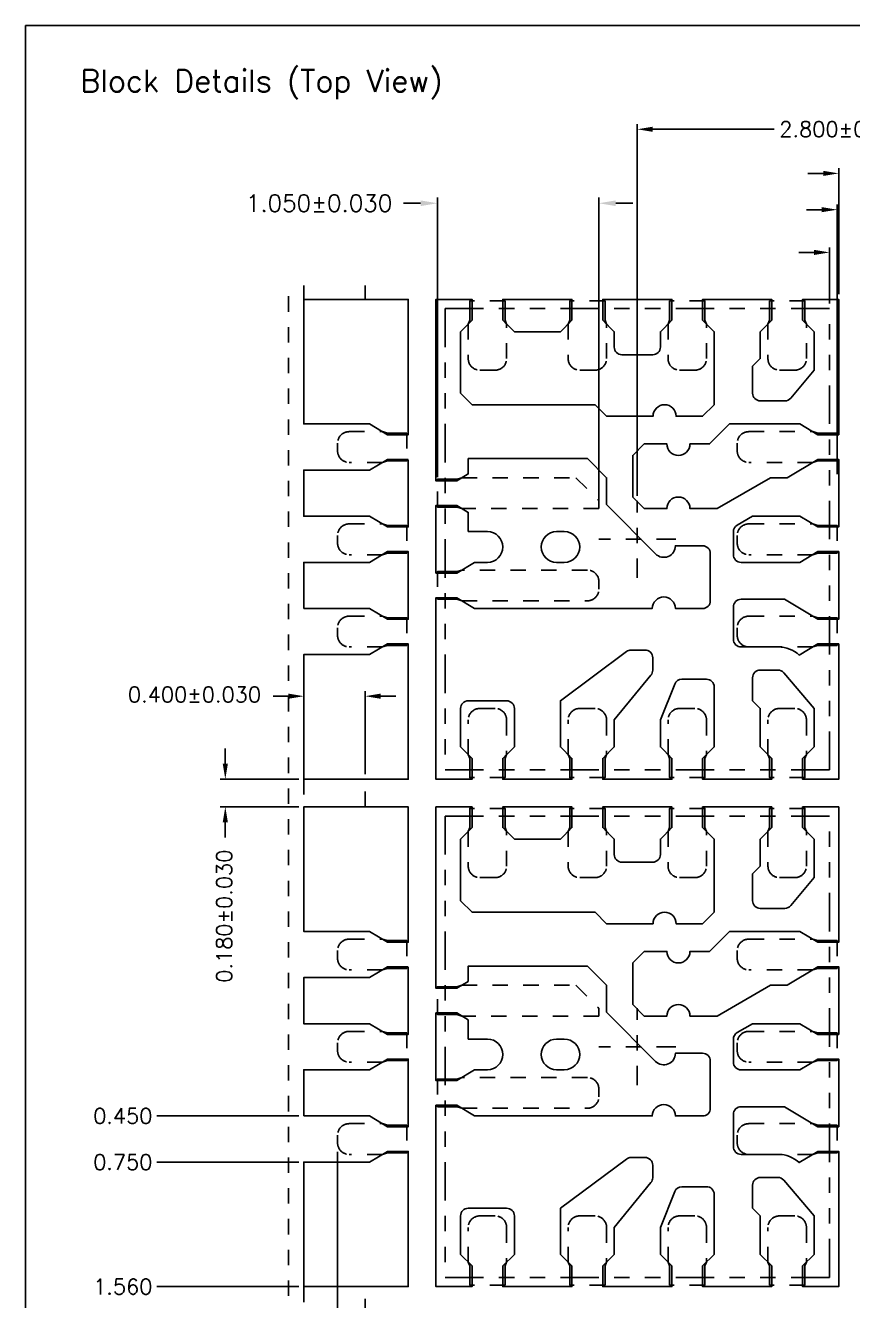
# Model space of a CAD drawing. Extents: x -336 to 28, y -457 to 7.
# Drawn here: x -6.78 to -1.4, y -1.65 to 6.64 of the extents above; entities that cross this region are included whole.
import ezdxf

# ---------------------------------------------------------------- set-up
doc = ezdxf.new("R2010")
doc.units = 0
doc.header["$MEASUREMENT"] = 0
for name, pattern in [('CENTERX2', [4, 2.5, -0.5, 0.5, -0.5]), ('HIDDEN', [0.375, 0.25, -0.125]), ('PHANTOM', [2.5, 1.25, -0.25, 0.25, -0.25, 0.25, -0.25])]:
    doc.linetypes.add(name, pattern=pattern)
doc.layers.get('0').update_dxf_attribs({"linetype": 'CONTINUOUS'})
doc.layers.get('DEFPOINTS').update_dxf_attribs({"linetype": 'CONTINUOUS'})
for name, color, linetype in [('2', 7, 'CONTINUOUS'), ('2C', 41, 'CONTINUOUS'), ('2D', 4, 'CONTINUOUS'), ('DRAWING-SHEET', 6, 'CONTINUOUS')]:
    doc.layers.add(name, color=color, linetype=linetype)
doc.styles.add('simplex', font='SIMPLEX.SHX')
doc.dimstyles.get("Standard").update_dxf_attribs({"dimscale": 0, "dimtxt": 0.055, "dimasz": 0.055, "dimexe": 0.0183, "dimexo": 0.0183, "dimgap": 0.0185, "dimtad": 0, "dimdec": 3, "dimzin": 0, "dimdsep": 46, "dimtxsty": 'simplex', "dimcen": 0.0183, "dimclrd": 4, "dimclre": 256, "dimclrt": 4, "dimadec": 1, "dimazin": 0, "dimtfac": 1, "dimtdec": 3, "dimtofl": 0, "dimtmove": 0, "dimatfit": 0, "dimfxl": 1, "dimtolj": 1, "dimtzin": 0, "dimlwd": -1, "dimlwe": -1, "dimarcsym": 0})

# ---------------------------------------------------------------- blocks, each defined once
blk = doc.blocks.new('*D5')
at = {"color": 4, "linetype": 'ByBlock', "transparency": 16777216}
for p, q in [((-4.21, 5.4854), (-4.32, 5.4854)), ((-2.94, 5.4854), (-2.83, 5.4854))]:
    blk.add_line(p, q, dxfattribs=at)
at = {"linetype": 'ByBlock', "transparency": 16777216}
for p, q in [((-4.1, 3.7032), (-4.1, 5.522)), ((-3.05, 3.5366), (-3.05, 5.522))]:
    blk.add_line(p, q, dxfattribs=at)
at = {"color": 4, "linetype": 'ByBlock', "transparency": 16777216}
for points in [[(-4.21, 5.5037), (-4.21, 5.467), (-4.1, 5.4854)], [(-2.94, 5.5037), (-2.94, 5.467), (-3.05, 5.4854)]]:
    blk.add_solid(points, dxfattribs=at)
at = {"layer": 'DEFPOINTS', "color": 0, "linetype": 'ByBlock', "transparency": 16777216}
for p in [(-4.1, 5.4854), (-4.1, 3.6666), (-3.05, 3.5)]:
    blk.add_point(p, dxfattribs=at)
at = {"color": 4, "linetype": 'ByBlock', "transparency": 16777216, "insert": (-4.8703, 5.4854), "char_height": 0.11, "attachment_point": 5, "style": 'simplex'}
blk.add_mtext('\\A1;1.050±0.030', dxfattribs=at)

msp = doc.modelspace()

# ---------------------------------------------------------------- hatches: boundary and pattern name
at = {"layer": '2C'}
h = msp.add_hatch(dxfattribs=at)
h.set_pattern_fill('DOTS', color=256, scale=0.1, style=0)
h.set_pattern_definition([(0, (-293.5506014, -232.0617086), (0.003125, 0.00625), [0, -0.00625])])
h.paths.add_polyline_path([(0.85, -1.9), (0.875, -1.875), (0.875, -1.75), (0.86, -1.75), (0.86, -1.875)])
h.paths.add_polyline_path([(1.075, -1.75), (1.09, -1.75), (1.09, -1.875), (1.1, -1.9), (1.075, -1.875)])
h.paths.add_polyline_path([(0.2, -1.9), (0.225, -1.875), (0.225, -1.75), (0.21, -1.75), (0.21, -1.875)])
h.paths.add_polyline_path([(0.425, -1.75), (0.44, -1.75), (0.44, -1.875), (0.45, -1.9), (0.425, -1.875)])
h.paths.add_polyline_path([(-0.45, -1.9), (-0.425, -1.875), (-0.425, -1.75), (-0.44, -1.75), (-0.44, -1.875)])
h.paths.add_polyline_path([(-0.225, -1.75), (-0.21, -1.75), (-0.21, -1.875), (-0.2, -1.9), (-0.225, -1.875)])
h.paths.add_polyline_path([(-1.1, -1.9), (-1.075, -1.875), (-1.075, -1.75), (-1.09, -1.75), (-1.09, -1.875)])
h.paths.add_polyline_path([(-0.875, -1.75), (-0.86, -1.75), (-0.86, -1.875), (-0.85, -1.9), (-0.875, -1.875)])
h.paths.add_polyline_path([(1.3, 3.82), (1.175, 3.82), (1.1417, 3.8), (1.175, 3.81), (1.3, 3.81)])
h.paths.add_polyline_path([(1.1417, 4), (1.175, 3.98), (1.3, 3.98), (1.3, 3.99), (1.175, 3.99)])
h.paths.add_polyline_path([(1.3, 3.22), (1.175, 3.22), (1.1417, 3.2), (1.175, 3.21), (1.3, 3.21)])
h.paths.add_polyline_path([(1.1417, 3.4), (1.175, 3.38), (1.3, 3.38), (1.3, 3.39), (1.175, 3.39)])
h.paths.add_polyline_path([(1.3, 2.62), (1.175, 2.62), (1.1417, 2.6), (1.175, 2.61), (1.3, 2.61)])
h.paths.add_polyline_path([(1.1417, 2.8), (1.175, 2.78), (1.3, 2.78), (1.3, 2.79), (1.175, 2.79)])
h.paths.add_polyline_path([(0.875, 4.85), (0.86, 4.85), (0.86, 4.725), (0.85, 4.7), (0.875, 4.725)])
h.paths.add_polyline_path([(1.1, 4.7), (1.09, 4.725), (1.09, 4.85), (1.075, 4.85), (1.075, 4.725)])
h.paths.add_polyline_path([(0.225, 4.85), (0.21, 4.85), (0.21, 4.725), (0.2, 4.7), (0.225, 4.725)])
h.paths.add_polyline_path([(0.45, 4.7), (0.44, 4.725), (0.44, 4.85), (0.425, 4.85), (0.425, 4.725)])
h.paths.add_polyline_path([(-0.425, 4.85), (-0.44, 4.85), (-0.44, 4.725), (-0.45, 4.7), (-0.425, 4.725)])
h.paths.add_polyline_path([(-0.2, 4.7), (-0.21, 4.725), (-0.21, 4.85), (-0.225, 4.85), (-0.225, 4.725)])
h.paths.add_polyline_path([(-1.075, 4.85), (-1.09, 4.85), (-1.09, 4.725), (-1.1, 4.7), (-1.075, 4.725)])
h.paths.add_polyline_path([(-0.85, 4.7), (-0.86, 4.725), (-0.86, 4.85), (-0.875, 4.85), (-0.875, 4.725)])
h.paths.add_polyline_path([(0.875, 1.75), (0.86, 1.75), (0.86, 1.875), (0.85, 1.9), (0.875, 1.875)])
h.paths.add_polyline_path([(1.1, 1.9), (1.09, 1.875), (1.09, 1.75), (1.075, 1.75), (1.075, 1.875)])
h.paths.add_polyline_path([(0.225, 1.75), (0.21, 1.75), (0.21, 1.875), (0.2, 1.9), (0.225, 1.875)])
h.paths.add_polyline_path([(0.45, 1.9), (0.44, 1.875), (0.44, 1.75), (0.425, 1.75), (0.425, 1.875)])
h.paths.add_polyline_path([(-0.425, 1.75), (-0.44, 1.75), (-0.44, 1.875), (-0.45, 1.9), (-0.425, 1.875)])
h.paths.add_polyline_path([(-0.2, 1.9), (-0.21, 1.875), (-0.21, 1.75), (-0.225, 1.75), (-0.225, 1.875)])
h.paths.add_polyline_path([(-1.3, 2.91), (-1.175, 2.91), (-1.1417, 2.9), (-1.175, 2.92), (-1.3, 2.92)])
h.paths.add_polyline_path([(-1.3, 3.68), (-1.175, 3.68), (-1.1417, 3.7), (-1.175, 3.69), (-1.3, 3.69)])
h.paths.add_polyline_path([(-1.175, 3.52), (-1.1417, 3.5), (-1.175, 3.51), (-1.3, 3.51), (-1.3, 3.52)])
h.paths.add_polyline_path([(-1.1417, 3.1), (-1.175, 3.09), (-1.3, 3.09), (-1.3, 3.08), (-1.175, 3.08)])
h.paths.add_polyline_path([(-1.075, 1.75), (-1.09, 1.75), (-1.09, 1.875), (-1.1, 1.9), (-1.075, 1.875)])
h.paths.add_polyline_path([(-0.85, 1.9), (-0.86, 1.875), (-0.86, 1.75), (-0.875, 1.75), (-0.875, 1.875)])
h.paths.add_polyline_path([(1.3, 0.52), (1.175, 0.52), (1.1417, 0.5), (1.175, 0.51), (1.3, 0.51)])
h.paths.add_polyline_path([(1.1417, 0.7), (1.175, 0.68), (1.3, 0.68), (1.3, 0.69), (1.175, 0.69)])
h.paths.add_polyline_path([(1.3, -0.08), (1.175, -0.08), (1.1417, -0.1), (1.175, -0.09), (1.3, -0.09)])
h.paths.add_polyline_path([(1.1417, 0.1), (1.175, 0.08), (1.3, 0.08), (1.3, 0.09), (1.175, 0.09)])
h.paths.add_polyline_path([(1.3, -0.68), (1.175, -0.68), (1.1417, -0.7), (1.175, -0.69), (1.3, -0.69)])
h.paths.add_polyline_path([(1.1417, -0.5), (1.175, -0.52), (1.3, -0.52), (1.3, -0.51), (1.175, -0.51)])
h.paths.add_polyline_path([(0.875, 1.55), (0.86, 1.55), (0.86, 1.425), (0.85, 1.4), (0.875, 1.425)])
h.paths.add_polyline_path([(1.1, 1.4), (1.09, 1.425), (1.09, 1.55), (1.075, 1.55), (1.075, 1.425)])
h.paths.add_polyline_path([(0.225, 1.55), (0.21, 1.55), (0.21, 1.425), (0.2, 1.4), (0.225, 1.425)])
h.paths.add_polyline_path([(0.45, 1.4), (0.44, 1.425), (0.44, 1.55), (0.425, 1.55), (0.425, 1.425)])
h.paths.add_polyline_path([(-0.425, 1.55), (-0.44, 1.55), (-0.44, 1.425), (-0.45, 1.4), (-0.425, 1.425)])
h.paths.add_polyline_path([(-0.2, 1.4), (-0.21, 1.425), (-0.21, 1.55), (-0.225, 1.55), (-0.225, 1.425)])
h.paths.add_polyline_path([(-1.075, 1.55), (-1.09, 1.55), (-1.09, 1.425), (-1.1, 1.4), (-1.075, 1.425)])
h.paths.add_polyline_path([(-0.85, 1.4), (-0.86, 1.425), (-0.86, 1.55), (-0.875, 1.55), (-0.875, 1.425)])
h.paths.add_polyline_path([(0.875, -1.55), (0.86, -1.55), (0.86, -1.425), (0.85, -1.4), (0.875, -1.425)])
h.paths.add_polyline_path([(1.1, -1.4), (1.09, -1.425), (1.09, -1.55), (1.075, -1.55), (1.075, -1.425)])
h.paths.add_polyline_path([(0.225, -1.55), (0.21, -1.55), (0.21, -1.425), (0.2, -1.4), (0.225, -1.425)])
h.paths.add_polyline_path([(0.45, -1.4), (0.44, -1.425), (0.44, -1.55), (0.425, -1.55), (0.425, -1.425)])
h.paths.add_polyline_path([(-0.425, -1.55), (-0.44, -1.55), (-0.44, -1.425), (-0.45, -1.4), (-0.425, -1.425)])
h.paths.add_polyline_path([(-0.2, -1.4), (-0.21, -1.425), (-0.21, -1.55), (-0.225, -1.55), (-0.225, -1.425)])
h.paths.add_polyline_path([(-1.3, -0.39), (-1.175, -0.39), (-1.1417, -0.4), (-1.175, -0.38), (-1.3, -0.38)])
h.paths.add_polyline_path([(-1.3, 0.38), (-1.175, 0.38), (-1.1417, 0.4), (-1.175, 0.39), (-1.3, 0.39)])
h.paths.add_polyline_path([(-1.175, 0.22), (-1.1417, 0.2), (-1.175, 0.21), (-1.3, 0.21), (-1.3, 0.22)])
h.paths.add_polyline_path([(-1.1417, -0.2), (-1.175, -0.21), (-1.3, -0.21), (-1.3, -0.22), (-1.175, -0.22)])
h.paths.add_polyline_path([(-1.075, -1.55), (-1.09, -1.55), (-1.09, -1.425), (-1.1, -1.4), (-1.075, -1.425)])
h.paths.add_polyline_path([(-0.85, -1.4), (-0.86, -1.425), (-0.86, -1.55), (-0.875, -1.55), (-0.875, -1.425)])
h.paths.add_polyline_path([(-1.5, 3.82), (-1.625, 3.82), (-1.6583, 3.8), (-1.625, 3.81), (-1.5, 3.81)])
h.paths.add_polyline_path([(-1.6583, 4), (-1.625, 3.98), (-1.5, 3.98), (-1.5, 3.99), (-1.625, 3.99)])
h.paths.add_polyline_path([(-1.5, 3.22), (-1.625, 3.22), (-1.6583, 3.2), (-1.625, 3.21), (-1.5, 3.21)])
h.paths.add_polyline_path([(-1.6583, 3.4), (-1.625, 3.38), (-1.5, 3.38), (-1.5, 3.39), (-1.625, 3.39)])
h.paths.add_polyline_path([(-1.5, 2.62), (-1.625, 2.62), (-1.6583, 2.6), (-1.625, 2.61), (-1.5, 2.61)])
h.paths.add_polyline_path([(-1.6583, 2.8), (-1.625, 2.78), (-1.5, 2.78), (-1.5, 2.79), (-1.625, 2.79)])
h.paths.add_polyline_path([(-1.925, 4.85), (-1.94, 4.85), (-1.94, 4.725), (-1.95, 4.7), (-1.925, 4.725)])
h.paths.add_polyline_path([(-1.7, 4.7), (-1.71, 4.725), (-1.71, 4.85), (-1.725, 4.85), (-1.725, 4.725)])
h.paths.add_polyline_path([(-2.575, 4.85), (-2.59, 4.85), (-2.59, 4.725), (-2.6, 4.7), (-2.575, 4.725)])
h.paths.add_polyline_path([(-2.35, 4.7), (-2.36, 4.725), (-2.36, 4.85), (-2.375, 4.85), (-2.375, 4.725)])
h.paths.add_polyline_path([(-3.225, 4.85), (-3.24, 4.85), (-3.24, 4.725), (-3.25, 4.7), (-3.225, 4.725)])
h.paths.add_polyline_path([(-3, 4.7), (-3.01, 4.725), (-3.01, 4.85), (-3.025, 4.85), (-3.025, 4.725)])
h.paths.add_polyline_path([(-3.875, 4.85), (-3.89, 4.85), (-3.89, 4.725), (-3.9, 4.7), (-3.875, 4.725)])
h.paths.add_polyline_path([(-3.65, 4.7), (-3.66, 4.725), (-3.66, 4.85), (-3.675, 4.85), (-3.675, 4.725)])
h.paths.add_polyline_path([(-1.925, 1.75), (-1.94, 1.75), (-1.94, 1.875), (-1.95, 1.9), (-1.925, 1.875)])
h.paths.add_polyline_path([(-1.7, 1.9), (-1.71, 1.875), (-1.71, 1.75), (-1.725, 1.75), (-1.725, 1.875)])
h.paths.add_polyline_path([(-2.575, 1.75), (-2.59, 1.75), (-2.59, 1.875), (-2.6, 1.9), (-2.575, 1.875)])
h.paths.add_polyline_path([(-2.35, 1.9), (-2.36, 1.875), (-2.36, 1.75), (-2.375, 1.75), (-2.375, 1.875)])
h.paths.add_polyline_path([(-3.225, 1.75), (-3.24, 1.75), (-3.24, 1.875), (-3.25, 1.9), (-3.225, 1.875)])
h.paths.add_polyline_path([(-3, 1.9), (-3.01, 1.875), (-3.01, 1.75), (-3.025, 1.75), (-3.025, 1.875)])
h.paths.add_polyline_path([(-4.1, 2.91), (-3.975, 2.91), (-3.9417, 2.9), (-3.975, 2.92), (-4.1, 2.92)])
h.paths.add_polyline_path([(-4.1, 3.68), (-3.975, 3.68), (-3.9417, 3.7), (-3.975, 3.69), (-4.1, 3.69)])
h.paths.add_polyline_path([(-3.975, 3.52), (-3.9417, 3.5), (-3.975, 3.51), (-4.1, 3.51), (-4.1, 3.52)])
h.paths.add_polyline_path([(-3.9417, 3.1), (-3.975, 3.09), (-4.1, 3.09), (-4.1, 3.08), (-3.975, 3.08)])
h.paths.add_polyline_path([(-3.875, 1.75), (-3.89, 1.75), (-3.89, 1.875), (-3.9, 1.9), (-3.875, 1.875)])
h.paths.add_polyline_path([(-3.65, 1.9), (-3.66, 1.875), (-3.66, 1.75), (-3.675, 1.75), (-3.675, 1.875)])
h.paths.add_polyline_path([(-1.5, 0.52), (-1.625, 0.52), (-1.6583, 0.5), (-1.625, 0.51), (-1.5, 0.51)])
h.paths.add_polyline_path([(-1.6583, 0.7), (-1.625, 0.68), (-1.5, 0.68), (-1.5, 0.69), (-1.625, 0.69)])
h.paths.add_polyline_path([(-1.5, -0.08), (-1.625, -0.08), (-1.6583, -0.1), (-1.625, -0.09), (-1.5, -0.09)])
h.paths.add_polyline_path([(-1.6583, 0.1), (-1.625, 0.08), (-1.5, 0.08), (-1.5, 0.09), (-1.625, 0.09)])
h.paths.add_polyline_path([(-1.5, -0.68), (-1.625, -0.68), (-1.6583, -0.7), (-1.625, -0.69), (-1.5, -0.69)])
h.paths.add_polyline_path([(-1.6583, -0.5), (-1.625, -0.52), (-1.5, -0.52), (-1.5, -0.51), (-1.625, -0.51)])
h.paths.add_polyline_path([(-1.925, 1.55), (-1.94, 1.55), (-1.94, 1.425), (-1.95, 1.4), (-1.925, 1.425)])
h.paths.add_polyline_path([(-1.7, 1.4), (-1.71, 1.425), (-1.71, 1.55), (-1.725, 1.55), (-1.725, 1.425)])
h.paths.add_polyline_path([(-2.575, 1.55), (-2.59, 1.55), (-2.59, 1.425), (-2.6, 1.4), (-2.575, 1.425)])
h.paths.add_polyline_path([(-2.35, 1.4), (-2.36, 1.425), (-2.36, 1.55), (-2.375, 1.55), (-2.375, 1.425)])
h.paths.add_polyline_path([(-3.225, 1.55), (-3.24, 1.55), (-3.24, 1.425), (-3.25, 1.4), (-3.225, 1.425)])
h.paths.add_polyline_path([(-3, 1.4), (-3.01, 1.425), (-3.01, 1.55), (-3.025, 1.55), (-3.025, 1.425)])
h.paths.add_polyline_path([(-3.875, 1.55), (-3.89, 1.55), (-3.89, 1.425), (-3.9, 1.4), (-3.875, 1.425)])
h.paths.add_polyline_path([(-3.65, 1.4), (-3.66, 1.425), (-3.66, 1.55), (-3.675, 1.55), (-3.675, 1.425)])
h.paths.add_polyline_path([(-1.95, -1.9), (-1.925, -1.875), (-1.925, -1.75), (-1.94, -1.75), (-1.94, -1.875)])
h.paths.add_polyline_path([(-1.725, -1.75), (-1.71, -1.75), (-1.71, -1.875), (-1.7, -1.9), (-1.725, -1.875)])
h.paths.add_polyline_path([(-1.925, -1.55), (-1.94, -1.55), (-1.94, -1.425), (-1.95, -1.4), (-1.925, -1.425)])
h.paths.add_polyline_path([(-1.7, -1.4), (-1.71, -1.425), (-1.71, -1.55), (-1.725, -1.55), (-1.725, -1.425)])
h.paths.add_polyline_path([(-2.6, -1.9), (-2.575, -1.875), (-2.575, -1.75), (-2.59, -1.75), (-2.59, -1.875)])
h.paths.add_polyline_path([(-2.375, -1.75), (-2.36, -1.75), (-2.36, -1.875), (-2.35, -1.9), (-2.375, -1.875)])
h.paths.add_polyline_path([(-2.575, -1.55), (-2.59, -1.55), (-2.59, -1.425), (-2.6, -1.4), (-2.575, -1.425)])
h.paths.add_polyline_path([(-2.35, -1.4), (-2.36, -1.425), (-2.36, -1.55), (-2.375, -1.55), (-2.375, -1.425)])
h.paths.add_polyline_path([(-3.25, -1.9), (-3.225, -1.875), (-3.225, -1.75), (-3.24, -1.75), (-3.24, -1.875)])
h.paths.add_polyline_path([(-3.025, -1.75), (-3.01, -1.75), (-3.01, -1.875), (-3, -1.9), (-3.025, -1.875)])
h.paths.add_polyline_path([(-3.225, -1.55), (-3.24, -1.55), (-3.24, -1.425), (-3.25, -1.4), (-3.225, -1.425)])
h.paths.add_polyline_path([(-3, -1.4), (-3.01, -1.425), (-3.01, -1.55), (-3.025, -1.55), (-3.025, -1.425)])
h.paths.add_polyline_path([(-4.1, -0.39), (-3.975, -0.39), (-3.9417, -0.4), (-3.975, -0.38), (-4.1, -0.38)])
h.paths.add_polyline_path([(-4.1, 0.38), (-3.975, 0.38), (-3.9417, 0.4), (-3.975, 0.39), (-4.1, 0.39)])
h.paths.add_polyline_path([(-3.975, 0.22), (-3.9417, 0.2), (-3.975, 0.21), (-4.1, 0.21), (-4.1, 0.22)])
h.paths.add_polyline_path([(-3.9417, -0.2), (-3.975, -0.21), (-4.1, -0.21), (-4.1, -0.22), (-3.975, -0.22)])
h.paths.add_polyline_path([(-3.9, -1.9), (-3.875, -1.875), (-3.875, -1.75), (-3.89, -1.75), (-3.89, -1.875)])
h.paths.add_polyline_path([(-3.675, -1.75), (-3.66, -1.75), (-3.66, -1.875), (-3.65, -1.9), (-3.675, -1.875)])
h.paths.add_polyline_path([(-3.875, -1.55), (-3.89, -1.55), (-3.89, -1.425), (-3.9, -1.4), (-3.875, -1.425)])
h.paths.add_polyline_path([(-3.65, -1.4), (-3.66, -1.425), (-3.66, -1.55), (-3.675, -1.55), (-3.675, -1.425)])
h.paths.add_polyline_path([(-4.3, 3.22), (-4.425, 3.22), (-4.4583, 3.2), (-4.425, 3.21), (-4.3, 3.21)])
h.paths.add_polyline_path([(-4.4583, 2.8), (-4.425, 2.78), (-4.3, 2.78), (-4.3, 2.79), (-4.425, 2.79)])
h.paths.add_polyline_path([(-4.3, 2.62), (-4.425, 2.62), (-4.4583, 2.6), (-4.425, 2.61), (-4.3, 2.61)])
h.paths.add_polyline_path([(-4.4583, 3.4), (-4.425, 3.38), (-4.3, 3.38), (-4.3, 3.39), (-4.425, 3.39)])
h.paths.add_polyline_path([(-4.3, 3.82), (-4.425, 3.82), (-4.4583, 3.8), (-4.425, 3.81), (-4.3, 3.81)])
h.paths.add_polyline_path([(-4.4583, 4), (-4.425, 3.98), (-4.3, 3.98), (-4.3, 3.99), (-4.425, 3.99)])
h.paths.add_polyline_path([(-4.3, -0.08), (-4.425, -0.08), (-4.4583, -0.1), (-4.425, -0.09), (-4.3, -0.09)])
h.paths.add_polyline_path([(-4.4583, -0.5), (-4.425, -0.52), (-4.3, -0.52), (-4.3, -0.51), (-4.425, -0.51)])
h.paths.add_polyline_path([(-4.3, -0.68), (-4.425, -0.68), (-4.4583, -0.7), (-4.425, -0.69), (-4.3, -0.69)])
h.paths.add_polyline_path([(-4.4583, 0.1), (-4.425, 0.08), (-4.3, 0.08), (-4.3, 0.09), (-4.425, 0.09)])
h.paths.add_polyline_path([(-4.3, 0.52), (-4.425, 0.52), (-4.4583, 0.5), (-4.425, 0.51), (-4.3, 0.51)])
h.paths.add_polyline_path([(-4.4583, 0.7), (-4.425, 0.68), (-4.3, 0.68), (-4.3, 0.69), (-4.425, 0.69)])

# ---------------------------------------------------------------- linework, layer by layer
at = {"layer": '2'}
for points in [[(-4.5417, 4.05), (-4.425, 3.98), (-4.29, 3.98), (-4.29, 4.86), (-4.97, 4.86), (-4.97, 4.05)], [(-3.6, 4.65), (-3.675, 4.725), (-3.675, 4.86), (-3.225, 4.86), (-3.225, 4.725), (-3.3, 4.65)], [(-4.97, 2.85), (-4.5417, 2.85), (-4.425, 2.78), (-4.29, 2.78), (-4.29, 3.22), (-4.425, 3.22), (-4.5417, 3.15), (-4.97, 3.15)], [(-4.97, 1.74), (-4.29, 1.74), (-4.29, 2.62), (-4.425, 2.62), (-4.5417, 2.55), (-4.97, 2.55)], [(-4.5417, 0.75), (-4.425, 0.68), (-4.29, 0.68), (-4.29, 1.56), (-4.97, 1.56), (-4.97, 0.75)], [(-3.6, 1.35), (-3.675, 1.425), (-3.675, 1.56), (-3.225, 1.56), (-3.225, 1.425), (-3.3, 1.35)], [(-4.97, -0.45), (-4.5417, -0.45), (-4.425, -0.52), (-4.29, -0.52), (-4.29, -0.08), (-4.425, -0.08), (-4.5417, -0.15), (-4.97, -0.15)], [(-4.97, -1.56), (-4.29, -1.56), (-4.29, -0.68), (-4.425, -0.68), (-4.5417, -0.75), (-4.97, -0.75)]]:
    msp.add_lwpolyline(points, close=True, dxfattribs=at)
for points in [[(-2.325, 3.2076), (-2.325, 2.9, -0.414214), (-2.375, 2.85), (-2.5525, 2.85, 1), (-2.7025, 2.85), (-3.8583, 2.85), (-3.975, 2.92), (-4.11, 2.92), (-4.11, 1.74), (-3.875, 1.74), (-3.875, 1.875), (-3.95, 1.95), (-3.95, 2.2, -0.414214), (-3.9, 2.25), (-3.65, 2.25, -0.414214), (-3.6, 2.2), (-3.6, 1.95), (-3.675, 1.875), (-3.675, 1.74), (-3.225, 1.74), (-3.225, 1.875), (-3.3, 1.95), (-3.3, 2.25), (-2.8699, 2.5701, -0.161321), (-2.84, 2.58), (-2.75, 2.58, -0.414214), (-2.7, 2.53), (-2.7, 2.4486, -0.17305), (-2.7113, 2.4169), (-2.95, 2.125), (-2.95, 1.95), (-3.025, 1.875), (-3.025, 1.74), (-2.575, 1.74), (-2.575, 1.875), (-2.65, 1.95), (-2.65, 2.125), (-2.5564, 2.3586, -0.306529), (-2.51, 2.39), (-2.35, 2.39, -0.414214), (-2.3, 2.34), (-2.3, 1.95), (-2.375, 1.875), (-2.375, 1.74), (-1.925, 1.74), (-1.925, 1.875), (-2, 1.95), (-2, 2.2), (-2.05, 2.25), (-2.05, 2.4, -0.414214), (-2, 2.45), (-1.8853, 2.45, -0.220264), (-1.8471, 2.4323), (-1.65, 2.2), (-1.65, 1.95), (-1.725, 1.875), (-1.725, 1.74), (-1.49, 1.74), (-1.49, 2.62), (-1.625, 2.62), (-1.7467, 2.547, 0.188473), (-1.8823, 2.6), (-2.125, 2.6, -0.414214), (-2.175, 2.65), (-2.175, 2.86, -0.414214), (-2.125, 2.91), (-1.8417, 2.91), (-1.625, 2.78), (-1.49, 2.78), (-1.49, 3.22), (-1.625, 3.22), (-1.7417, 3.15), (-2.125, 3.15, -0.414214), (-2.175, 3.2), (-2.175, 3.349, -0.267949), (-2.15, 3.3923), (-2.05, 3.45), (-1.7417, 3.45), (-1.625, 3.38), (-1.49, 3.38), (-1.49, 3.82), (-1.625, 3.82), (-1.825, 3.7), (-1.9336, 3.7), (-2.28, 3.5), (-2.4575, 3.5, 1), (-2.6075, 3.5), (-2.755, 3.5), (-2.83, 3.575), (-2.83, 3.845), (-2.755, 3.92), (-2.6075, 3.92, 1), (-2.4575, 3.92), (-2.33, 3.92), (-2.2, 4.05), (-1.7417, 4.05), (-1.625, 3.98), (-1.49, 3.98), (-1.49, 4.86), (-1.725, 4.86), (-1.725, 4.725), (-1.65, 4.65), (-1.65, 4.4), (-1.802, 4.218, -0.222316), (-1.8404, 4.2), (-2, 4.2, -0.414214), (-2.05, 4.25), (-2.05, 4.4251), (-2.0001, 4.475), (-2, 4.65), (-1.925, 4.725), (-1.925, 4.86), (-2.375, 4.86), (-2.375, 4.725), (-2.3, 4.65), (-2.3, 4.1754), (-2.3754, 4.1), (-2.5475, 4.1, 1), (-2.6975, 4.1), (-3, 4.1), (-3.075, 4.175), (-3.875, 4.175), (-3.95, 4.25), (-3.95, 4.65), (-3.875, 4.725), (-3.875, 4.86), (-4.11, 4.86), (-4.11, 3.68), (-3.975, 3.68), (-3.9, 3.725), (-3.9, 3.825), (-3.125, 3.825), (-3, 3.7), (-3, 3.5253), (-2.6806, 3.2047, 0.668771), (-2.5525, 3.2576), (-2.375, 3.2576, -0.414214)], [(-2.65, 4.55, -0.414214), (-2.7, 4.5), (-2.9, 4.5, -0.414214), (-2.95, 4.55), (-2.95, 4.65), (-3.025, 4.725), (-3.025, 4.86), (-2.575, 4.86), (-2.575, 4.725), (-2.65, 4.65)], [(-3.9, 3.35), (-3.775, 3.35, -1), (-3.775, 3.15), (-3.8583, 3.15), (-3.975, 3.08), (-4.11, 3.08), (-4.11, 3.52), (-3.975, 3.52), (-3.9, 3.475)], [(-3.275, 3.35), (-3.325, 3.35, 1), (-3.325, 3.15), (-3.275, 3.15, 1)], [(-2.325, -0.0924), (-2.325, -0.4, -0.414214), (-2.375, -0.45), (-2.5525, -0.45, 1), (-2.7025, -0.45), (-3.8583, -0.45), (-3.975, -0.38), (-4.11, -0.38), (-4.11, -1.56), (-3.875, -1.56), (-3.875, -1.425), (-3.95, -1.35), (-3.95, -1.1, -0.414214), (-3.9, -1.05), (-3.65, -1.05, -0.414214), (-3.6, -1.1), (-3.6, -1.35), (-3.675, -1.425), (-3.675, -1.56), (-3.225, -1.56), (-3.225, -1.425), (-3.3, -1.35), (-3.3, -1.05), (-2.8699, -0.7299, -0.161321), (-2.84, -0.72), (-2.75, -0.72, -0.414214), (-2.7, -0.77), (-2.7, -0.8514, -0.17305), (-2.7113, -0.8831), (-2.95, -1.175), (-2.95, -1.35), (-3.025, -1.425), (-3.025, -1.56), (-2.575, -1.56), (-2.575, -1.425), (-2.65, -1.35), (-2.65, -1.175), (-2.5564, -0.9414, -0.306529), (-2.51, -0.91), (-2.35, -0.91, -0.414214), (-2.3, -0.96), (-2.3, -1.35), (-2.375, -1.425), (-2.375, -1.56), (-1.925, -1.56), (-1.925, -1.425), (-2, -1.35), (-2, -1.1), (-2.05, -1.05), (-2.05, -0.9, -0.414214), (-2, -0.85), (-1.8853, -0.85, -0.220264), (-1.8471, -0.8677), (-1.65, -1.1), (-1.65, -1.35), (-1.725, -1.425), (-1.725, -1.56), (-1.49, -1.56), (-1.49, -0.68), (-1.625, -0.68), (-1.7467, -0.753, 0.188473), (-1.8823, -0.7), (-2.125, -0.7, -0.414214), (-2.175, -0.65), (-2.175, -0.44, -0.414214), (-2.125, -0.39), (-1.8417, -0.39), (-1.625, -0.52), (-1.49, -0.52), (-1.49, -0.08), (-1.625, -0.08), (-1.7417, -0.15), (-2.125, -0.15, -0.414214), (-2.175, -0.1), (-2.175, 0.049, -0.267949), (-2.15, 0.0923), (-2.05, 0.15), (-1.7417, 0.15), (-1.625, 0.08), (-1.49, 0.08), (-1.49, 0.52), (-1.625, 0.52), (-1.825, 0.4), (-1.9336, 0.4), (-2.28, 0.2), (-2.4575, 0.2, 1), (-2.6075, 0.2), (-2.755, 0.2), (-2.83, 0.275), (-2.83, 0.545), (-2.755, 0.62), (-2.6075, 0.62, 1), (-2.4575, 0.62), (-2.33, 0.62), (-2.2, 0.75), (-1.7417, 0.75), (-1.625, 0.68), (-1.49, 0.68), (-1.49, 1.56), (-1.725, 1.56), (-1.725, 1.425), (-1.65, 1.35), (-1.65, 1.1), (-1.802, 0.918, -0.222316), (-1.8404, 0.9), (-2, 0.9, -0.414214), (-2.05, 0.95), (-2.05, 1.1251), (-2.0001, 1.175), (-2, 1.35), (-1.925, 1.425), (-1.925, 1.56), (-2.375, 1.56), (-2.375, 1.425), (-2.3, 1.35), (-2.3, 0.8754), (-2.3754, 0.8), (-2.5475, 0.8, 1), (-2.6975, 0.8), (-3, 0.8), (-3.075, 0.875), (-3.875, 0.875), (-3.95, 0.95), (-3.95, 1.35), (-3.875, 1.425), (-3.875, 1.56), (-4.11, 1.56), (-4.11, 0.38), (-3.975, 0.38), (-3.9, 0.425), (-3.9, 0.525), (-3.125, 0.525), (-3, 0.4), (-3, 0.2253), (-2.6806, -0.0953, 0.668771), (-2.5525, -0.0424), (-2.375, -0.0424, -0.414214)], [(-2.65, 1.25, -0.414214), (-2.7, 1.2), (-2.9, 1.2, -0.414214), (-2.95, 1.25), (-2.95, 1.35), (-3.025, 1.425), (-3.025, 1.56), (-2.575, 1.56), (-2.575, 1.425), (-2.65, 1.35)], [(-3.9, 0.05), (-3.775, 0.05, -1), (-3.775, -0.15), (-3.8583, -0.15), (-3.975, -0.22), (-4.11, -0.22), (-4.11, 0.22), (-3.975, 0.22), (-3.9, 0.175)], [(-3.275, 0.05), (-3.325, 0.05, 1), (-3.325, -0.15), (-3.275, -0.15, 1)]]:
    msp.add_lwpolyline(points, format="xyb", close=True, dxfattribs=at)
for points in [[(-4.29, 3.82), (-4.425, 3.82), (-4.5417, 3.75), (-4.97, 3.75), (-4.97, 3.45), (-4.5417, 3.45), (-4.425, 3.38), (-4.29, 3.38), (-4.29, 3.8166)], [(-4.29, 0.52), (-4.425, 0.52), (-4.5417, 0.45), (-4.97, 0.45), (-4.97, 0.15), (-4.5417, 0.15), (-4.425, 0.08), (-4.29, 0.08), (-4.29, 0.5166)]]:
    msp.add_lwpolyline(points, dxfattribs=at)
at = {"layer": '2C'}
for points in [[(-3.875, 4.85), (-3.89, 4.85), (-3.89, 4.725), (-3.9, 4.7), (-3.875, 4.725)], [(-3.65, 4.7), (-3.66, 4.725), (-3.66, 4.85), (-3.675, 4.85), (-3.675, 4.725)], [(-3.225, 4.85), (-3.24, 4.85), (-3.24, 4.725), (-3.25, 4.7), (-3.225, 4.725)], [(-3, 4.7), (-3.01, 4.725), (-3.01, 4.85), (-3.025, 4.85), (-3.025, 4.725)], [(-2.575, 4.85), (-2.59, 4.85), (-2.59, 4.725), (-2.6, 4.7), (-2.575, 4.725)], [(-2.35, 4.7), (-2.36, 4.725), (-2.36, 4.85), (-2.375, 4.85), (-2.375, 4.725)], [(-1.925, 4.85), (-1.94, 4.85), (-1.94, 4.725), (-1.95, 4.7), (-1.925, 4.725)], [(-1.7, 4.7), (-1.71, 4.725), (-1.71, 4.85), (-1.725, 4.85), (-1.725, 4.725)], [(-1.6583, 4), (-1.625, 3.98), (-1.5, 3.98), (-1.5, 3.99), (-1.625, 3.99)], [(-1.5, 3.82), (-1.625, 3.82), (-1.6583, 3.8), (-1.625, 3.81), (-1.5, 3.81)], [(-4.1, 3.68), (-3.975, 3.68), (-3.9417, 3.7), (-3.975, 3.69), (-4.1, 3.69)], [(-3.975, 3.52), (-3.9417, 3.5), (-3.975, 3.51), (-4.1, 3.51), (-4.1, 3.52)], [(-1.6583, 3.4), (-1.625, 3.38), (-1.5, 3.38), (-1.5, 3.39), (-1.625, 3.39)], [(-1.5, 3.22), (-1.625, 3.22), (-1.6583, 3.2), (-1.625, 3.21), (-1.5, 3.21)], [(-3.9417, 3.1), (-3.975, 3.09), (-4.1, 3.09), (-4.1, 3.08), (-3.975, 3.08)], [(-4.1, 2.91), (-3.975, 2.91), (-3.9417, 2.9), (-3.975, 2.92), (-4.1, 2.92)], [(-1.6583, 2.8), (-1.625, 2.78), (-1.5, 2.78), (-1.5, 2.79), (-1.625, 2.79)], [(-1.5, 2.62), (-1.625, 2.62), (-1.6583, 2.6), (-1.625, 2.61), (-1.5, 2.61)], [(-3.875, 1.75), (-3.89, 1.75), (-3.89, 1.875), (-3.9, 1.9), (-3.875, 1.875)], [(-3.65, 1.9), (-3.66, 1.875), (-3.66, 1.75), (-3.675, 1.75), (-3.675, 1.875)], [(-3.225, 1.75), (-3.24, 1.75), (-3.24, 1.875), (-3.25, 1.9), (-3.225, 1.875)], [(-3, 1.9), (-3.01, 1.875), (-3.01, 1.75), (-3.025, 1.75), (-3.025, 1.875)], [(-2.575, 1.75), (-2.59, 1.75), (-2.59, 1.875), (-2.6, 1.9), (-2.575, 1.875)], [(-2.35, 1.9), (-2.36, 1.875), (-2.36, 1.75), (-2.375, 1.75), (-2.375, 1.875)], [(-1.925, 1.75), (-1.94, 1.75), (-1.94, 1.875), (-1.95, 1.9), (-1.925, 1.875)], [(-1.7, 1.9), (-1.71, 1.875), (-1.71, 1.75), (-1.725, 1.75), (-1.725, 1.875)], [(-3.875, 1.55), (-3.89, 1.55), (-3.89, 1.425), (-3.9, 1.4), (-3.875, 1.425)], [(-3.65, 1.4), (-3.66, 1.425), (-3.66, 1.55), (-3.675, 1.55), (-3.675, 1.425)], [(-3.225, 1.55), (-3.24, 1.55), (-3.24, 1.425), (-3.25, 1.4), (-3.225, 1.425)], [(-3, 1.4), (-3.01, 1.425), (-3.01, 1.55), (-3.025, 1.55), (-3.025, 1.425)], [(-2.575, 1.55), (-2.59, 1.55), (-2.59, 1.425), (-2.6, 1.4), (-2.575, 1.425)], [(-2.35, 1.4), (-2.36, 1.425), (-2.36, 1.55), (-2.375, 1.55), (-2.375, 1.425)], [(-1.925, 1.55), (-1.94, 1.55), (-1.94, 1.425), (-1.95, 1.4), (-1.925, 1.425)], [(-1.7, 1.4), (-1.71, 1.425), (-1.71, 1.55), (-1.725, 1.55), (-1.725, 1.425)], [(-1.6583, 0.7), (-1.625, 0.68), (-1.5, 0.68), (-1.5, 0.69), (-1.625, 0.69)], [(-1.5, 0.52), (-1.625, 0.52), (-1.6583, 0.5), (-1.625, 0.51), (-1.5, 0.51)], [(-4.1, 0.38), (-3.975, 0.38), (-3.9417, 0.4), (-3.975, 0.39), (-4.1, 0.39)], [(-3.975, 0.22), (-3.9417, 0.2), (-3.975, 0.21), (-4.1, 0.21), (-4.1, 0.22)], [(-1.6583, 0.1), (-1.625, 0.08), (-1.5, 0.08), (-1.5, 0.09), (-1.625, 0.09)], [(-1.5, -0.08), (-1.625, -0.08), (-1.6583, -0.1), (-1.625, -0.09), (-1.5, -0.09)], [(-3.9417, -0.2), (-3.975, -0.21), (-4.1, -0.21), (-4.1, -0.22), (-3.975, -0.22)], [(-4.1, -0.39), (-3.975, -0.39), (-3.9417, -0.4), (-3.975, -0.38), (-4.1, -0.38)], [(-1.6583, -0.5), (-1.625, -0.52), (-1.5, -0.52), (-1.5, -0.51), (-1.625, -0.51)], [(-1.5, -0.68), (-1.625, -0.68), (-1.6583, -0.7), (-1.625, -0.69), (-1.5, -0.69)], [(-3.875, -1.55), (-3.89, -1.55), (-3.89, -1.425), (-3.9, -1.4), (-3.875, -1.425)], [(-3.65, -1.4), (-3.66, -1.425), (-3.66, -1.55), (-3.675, -1.55), (-3.675, -1.425)], [(-3.225, -1.55), (-3.24, -1.55), (-3.24, -1.425), (-3.25, -1.4), (-3.225, -1.425)], [(-3, -1.4), (-3.01, -1.425), (-3.01, -1.55), (-3.025, -1.55), (-3.025, -1.425)], [(-2.575, -1.55), (-2.59, -1.55), (-2.59, -1.425), (-2.6, -1.4), (-2.575, -1.425)], [(-2.35, -1.4), (-2.36, -1.425), (-2.36, -1.55), (-2.375, -1.55), (-2.375, -1.425)], [(-1.925, -1.55), (-1.94, -1.55), (-1.94, -1.425), (-1.95, -1.4), (-1.925, -1.425)], [(-1.7, -1.4), (-1.71, -1.425), (-1.71, -1.55), (-1.725, -1.55), (-1.725, -1.425)]]:
    msp.add_lwpolyline(points, close=True, dxfattribs=at)
for points in [[(-4.4583, 4), (-4.4583, 4), (-4.425, 3.99), (-4.3, 3.99), (-4.3, 3.98)], [(-4.4583, 4), (-4.425, 3.98), (-4.3, 3.98)], [(-4.3, 3.82), (-4.3, 3.81), (-4.425, 3.81), (-4.4583, 3.8)], [(-4.3, 3.82), (-4.425, 3.82), (-4.4583, 3.8)], [(-4.4583, 3.4), (-4.4583, 3.4), (-4.425, 3.39), (-4.3, 3.39), (-4.3, 3.38)], [(-4.4583, 3.4), (-4.425, 3.38), (-4.3, 3.38)], [(-4.3, 3.22), (-4.3, 3.21), (-4.425, 3.21), (-4.4583, 3.2)], [(-4.3, 3.22), (-4.425, 3.22), (-4.4583, 3.2)], [(-4.4583, 2.8), (-4.4583, 2.8), (-4.425, 2.79), (-4.3, 2.79), (-4.3, 2.78)], [(-4.4583, 2.8), (-4.425, 2.78), (-4.3, 2.78)], [(-4.3, 2.62), (-4.3, 2.61), (-4.425, 2.61), (-4.4583, 2.6)], [(-4.3, 2.62), (-4.425, 2.62), (-4.4583, 2.6)], [(-4.4583, 0.7), (-4.4583, 0.7), (-4.425, 0.69), (-4.3, 0.69), (-4.3, 0.68)], [(-4.4583, 0.7), (-4.425, 0.68), (-4.3, 0.68)], [(-4.3, 0.52), (-4.3, 0.51), (-4.425, 0.51), (-4.4583, 0.5)], [(-4.3, 0.52), (-4.425, 0.52), (-4.4583, 0.5)], [(-4.4583, 0.1), (-4.4583, 0.1), (-4.425, 0.09), (-4.3, 0.09), (-4.3, 0.08)], [(-4.4583, 0.1), (-4.425, 0.08), (-4.3, 0.08)], [(-4.3, -0.08), (-4.3, -0.09), (-4.425, -0.09), (-4.4583, -0.1)], [(-4.3, -0.08), (-4.425, -0.08), (-4.4583, -0.1)], [(-4.4583, -0.5), (-4.4583, -0.5), (-4.425, -0.51), (-4.3, -0.51), (-4.3, -0.52)], [(-4.4583, -0.5), (-4.425, -0.52), (-4.3, -0.52)], [(-4.3, -0.68), (-4.3, -0.69), (-4.425, -0.69), (-4.4583, -0.7)], [(-4.3, -0.68), (-4.425, -0.68), (-4.4583, -0.7)]]:
    msp.add_lwpolyline(points, dxfattribs=at)
at = {"layer": '2D', "linetype": 'ByBlock'}
for p, q in [((-2.8, 3.583), (-2.8, 5.9994)), ((-2.7, 5.9664), (-1.9092, 5.9664)), ((-1.59, 5.6794), (-1.69, 5.6794)), ((-1.49, 4.893), (-1.49, 5.7124)), ((-1.5, 3.723), (-1.5, 5.4765)), ((-1.6, 5.4435), (-1.7, 5.4435)), ((-1.65, 5.1656), (-1.75, 5.1656)), ((-1.55, 4.833), (-1.55, 5.1986)), ((-5.07, 2.2797), (-5.17, 2.2797)), ((-4.97, 1.773), (-4.97, 2.3127)), ((-4.57, 1.773), (-4.57, 2.3127)), ((-4.47, 2.2797), (-4.37, 2.2797)), ((-5.4803, 1.84), (-5.4803, 1.94)), ((-5.003, 1.74), (-5.5133, 1.74)), ((-5.003, 1.56), (-5.5133, 1.56)), ((-5.4803, 1.46), (-5.4803, 1.36)), ((-5.003, -0.45), (-5.9261, -0.45)), ((-4.751, -0.6839), (-4.751, -3.8813)), ((-5.003, -0.75), (-5.9261, -0.75)), ((-5.003, -1.56), (-5.9261, -1.56))]:
    msp.add_line(p, q, dxfattribs=at)
at = {"layer": '2D', "linetype": 'HIDDEN', "ltscale": 0.2}
msp.add_line((-5.07, -2.62), (-5.07, 4.95), dxfattribs=at)
msp.add_lwpolyline([(-4.97, 4.95), (-4.97, 4.86), (-4.57, 4.86), (-4.57, 4.95)], dxfattribs=at)
for points in [[(-3.65, 4.475), (-3.65, 4.7), (-3.66, 4.725), (-3.66, 4.725), (-3.66, 4.85), (-3.89, 4.85), (-3.89, 4.725), (-3.89, 4.725), (-3.9, 4.7), (-3.9, 4.475, 0.414214), (-3.825, 4.4), (-3.725, 4.4, 0.414214)], [(-3, 4.475), (-3, 4.7), (-3.01, 4.725), (-3.01, 4.725), (-3.01, 4.85), (-3.24, 4.85), (-3.24, 4.725), (-3.24, 4.725), (-3.25, 4.7), (-3.25, 4.475, 0.414214), (-3.175, 4.4), (-3.075, 4.4, 0.414214)], [(-2.35, 4.475), (-2.35, 4.7), (-2.36, 4.725), (-2.36, 4.725), (-2.36, 4.85), (-2.59, 4.85), (-2.59, 4.725), (-2.59, 4.725), (-2.6, 4.7), (-2.6, 4.475, 0.414214), (-2.525, 4.4), (-2.425, 4.4, 0.414214)], [(-1.7, 4.475), (-1.7, 4.7), (-1.71, 4.725), (-1.71, 4.725), (-1.71, 4.85), (-1.94, 4.85), (-1.94, 4.725), (-1.94, 4.725), (-1.95, 4.7), (-1.95, 4.475, 0.414214), (-1.875, 4.4), (-1.775, 4.4, 0.414214)], [(-4.75, 3.925, -0.414214), (-4.675, 4), (-4.4583, 4), (-4.425, 3.99), (-4.3, 3.99), (-4.3, 3.81), (-4.425, 3.81), (-4.4583, 3.8), (-4.675, 3.8, -0.414214), (-4.75, 3.875)], [(-1.625, 3.99), (-1.5, 3.99), (-1.5, 3.81), (-1.625, 3.81), (-1.6583, 3.8), (-2.075, 3.8, -0.414214), (-2.15, 3.875), (-2.15, 3.925, -0.414214), (-2.075, 4), (-1.6583, 4)], [(-4.75, 3.325, -0.414214), (-4.675, 3.4), (-4.4583, 3.4), (-4.425, 3.39), (-4.3, 3.39), (-4.3, 3.21), (-4.425, 3.21), (-4.4583, 3.2), (-4.675, 3.2, -0.414214), (-4.75, 3.275)], [(-2.15, 3.325, -0.414214), (-2.075, 3.4), (-1.6583, 3.4), (-1.625, 3.39), (-1.5, 3.39), (-1.5, 3.21), (-1.625, 3.21), (-1.6583, 3.2), (-2.075, 3.2, -0.414214), (-2.15, 3.275)], [(-4.1, 3.09), (-4.1, 2.91), (-3.975, 2.91), (-3.9417, 2.9), (-3.125, 2.9, 0.414214), (-3.05, 2.975), (-3.05, 3.025, 0.414214), (-3.125, 3.1), (-3.9417, 3.1), (-3.975, 3.09)], [(-4.75, 2.725, -0.414214), (-4.675, 2.8), (-4.4583, 2.8), (-4.425, 2.79), (-4.3, 2.79), (-4.3, 2.61), (-4.425, 2.61), (-4.4583, 2.6), (-4.675, 2.6, -0.414214), (-4.75, 2.675)], [(-1.5, 2.79), (-1.5, 2.61), (-1.625, 2.61), (-1.6583, 2.6), (-2.075, 2.6, -0.414214), (-2.15, 2.675), (-2.15, 2.725, -0.414214), (-2.075, 2.8), (-1.6583, 2.8), (-1.625, 2.79)], [(-3.65, 2.125), (-3.65, 1.9), (-3.66, 1.875), (-3.66, 1.875), (-3.66, 1.75), (-3.89, 1.75), (-3.89, 1.875), (-3.89, 1.875), (-3.9, 1.9), (-3.9, 2.125, -0.414214), (-3.825, 2.2), (-3.725, 2.2, -0.414214)], [(-3, 2.125), (-3, 1.9), (-3.01, 1.875), (-3.01, 1.875), (-3.01, 1.75), (-3.24, 1.75), (-3.24, 1.875), (-3.24, 1.875), (-3.25, 1.9), (-3.25, 2.125, -0.414214), (-3.175, 2.2), (-3.075, 2.2, -0.414214)], [(-2.35, 2.125), (-2.35, 1.9), (-2.36, 1.875), (-2.36, 1.875), (-2.36, 1.75), (-2.59, 1.75), (-2.59, 1.875), (-2.59, 1.875), (-2.6, 1.9), (-2.6, 2.125, -0.414214), (-2.525, 2.2), (-2.425, 2.2, -0.414214)], [(-1.7, 2.125), (-1.7, 1.9), (-1.71, 1.875), (-1.71, 1.875), (-1.71, 1.75), (-1.94, 1.75), (-1.94, 1.875), (-1.94, 1.875), (-1.95, 1.9), (-1.95, 2.125, -0.414214), (-1.875, 2.2), (-1.775, 2.2, -0.414214)], [(-3.65, 1.175), (-3.65, 1.4), (-3.66, 1.425), (-3.66, 1.425), (-3.66, 1.55), (-3.89, 1.55), (-3.89, 1.425), (-3.89, 1.425), (-3.9, 1.4), (-3.9, 1.175, 0.414214), (-3.825, 1.1), (-3.725, 1.1, 0.414214)], [(-3, 1.175), (-3, 1.4), (-3.01, 1.425), (-3.01, 1.425), (-3.01, 1.55), (-3.24, 1.55), (-3.24, 1.425), (-3.24, 1.425), (-3.25, 1.4), (-3.25, 1.175, 0.414214), (-3.175, 1.1), (-3.075, 1.1, 0.414214)], [(-2.35, 1.175), (-2.35, 1.4), (-2.36, 1.425), (-2.36, 1.425), (-2.36, 1.55), (-2.59, 1.55), (-2.59, 1.425), (-2.59, 1.425), (-2.6, 1.4), (-2.6, 1.175, 0.414214), (-2.525, 1.1), (-2.425, 1.1, 0.414214)], [(-1.7, 1.175), (-1.7, 1.4), (-1.71, 1.425), (-1.71, 1.425), (-1.71, 1.55), (-1.94, 1.55), (-1.94, 1.425), (-1.94, 1.425), (-1.95, 1.4), (-1.95, 1.175, 0.414214), (-1.875, 1.1), (-1.775, 1.1, 0.414214)], [(-4.75, 0.625, -0.414214), (-4.675, 0.7), (-4.4583, 0.7), (-4.425, 0.69), (-4.3, 0.69), (-4.3, 0.51), (-4.425, 0.51), (-4.4583, 0.5), (-4.675, 0.5, -0.414214), (-4.75, 0.575)], [(-1.625, 0.69), (-1.5, 0.69), (-1.5, 0.51), (-1.625, 0.51), (-1.6583, 0.5), (-2.075, 0.5, -0.414214), (-2.15, 0.575), (-2.15, 0.625, -0.414214), (-2.075, 0.7), (-1.6583, 0.7)], [(-4.75, 0.025, -0.414214), (-4.675, 0.1), (-4.4583, 0.1), (-4.425, 0.09), (-4.3, 0.09), (-4.3, -0.09), (-4.425, -0.09), (-4.4583, -0.1), (-4.675, -0.1, -0.414214), (-4.75, -0.025)], [(-2.15, 0.025, -0.414214), (-2.075, 0.1), (-1.6583, 0.1), (-1.625, 0.09), (-1.5, 0.09), (-1.5, -0.09), (-1.625, -0.09), (-1.6583, -0.1), (-2.075, -0.1, -0.414214), (-2.15, -0.025)], [(-4.1, -0.21), (-4.1, -0.39), (-3.975, -0.39), (-3.9417, -0.4), (-3.125, -0.4, 0.414214), (-3.05, -0.325), (-3.05, -0.275, 0.414214), (-3.125, -0.2), (-3.9417, -0.2), (-3.975, -0.21)], [(-4.75, -0.575, -0.414214), (-4.675, -0.5), (-4.4583, -0.5), (-4.425, -0.51), (-4.3, -0.51), (-4.3, -0.69), (-4.425, -0.69), (-4.4583, -0.7), (-4.675, -0.7, -0.414214), (-4.75, -0.625)], [(-1.5, -0.51), (-1.5, -0.69), (-1.625, -0.69), (-1.6583, -0.7), (-2.075, -0.7, -0.414214), (-2.15, -0.625), (-2.15, -0.575, -0.414214), (-2.075, -0.5), (-1.6583, -0.5), (-1.625, -0.51)], [(-3.65, -1.175), (-3.65, -1.4), (-3.66, -1.425), (-3.66, -1.425), (-3.66, -1.55), (-3.89, -1.55), (-3.89, -1.425), (-3.89, -1.425), (-3.9, -1.4), (-3.9, -1.175, -0.414214), (-3.825, -1.1), (-3.725, -1.1, -0.414214)], [(-3, -1.175), (-3, -1.4), (-3.01, -1.425), (-3.01, -1.425), (-3.01, -1.55), (-3.24, -1.55), (-3.24, -1.425), (-3.24, -1.425), (-3.25, -1.4), (-3.25, -1.175, -0.414214), (-3.175, -1.1), (-3.075, -1.1, -0.414214)], [(-2.35, -1.175), (-2.35, -1.4), (-2.36, -1.425), (-2.36, -1.425), (-2.36, -1.55), (-2.59, -1.55), (-2.59, -1.425), (-2.59, -1.425), (-2.6, -1.4), (-2.6, -1.175, -0.414214), (-2.525, -1.1), (-2.425, -1.1, -0.414214)], [(-1.7, -1.175), (-1.7, -1.4), (-1.71, -1.425), (-1.71, -1.425), (-1.71, -1.55), (-1.94, -1.55), (-1.94, -1.425), (-1.94, -1.425), (-1.95, -1.4), (-1.95, -1.175, -0.414214), (-1.875, -1.1), (-1.775, -1.1, -0.414214)]]:
    msp.add_lwpolyline(points, format="xyb", close=True, dxfattribs=at)
at = {"layer": '2D', "color": 2, "linetype": 'PHANTOM', "ltscale": 0.2}
for points in [[(-1.55, 4.8), (-4.05, 4.8), (-4.05, 1.8), (-1.55, 1.8)], [(-1.55, 1.5), (-4.05, 1.5), (-4.05, -1.5), (-1.55, -1.5)]]:
    msp.add_lwpolyline(points, close=True, dxfattribs=at)
at = {"layer": '2D', "linetype": 'HIDDEN', "ltscale": 0.2}
for points in [[(-3.2, 3.7), (-3.05, 3.55), (-3.05, 3.5), (-3.05, 3.5), (-3.9417, 3.5), (-3.975, 3.51), (-4.1, 3.51), (-4.1, 3.69), (-3.975, 3.69), (-3.9417, 3.7)], [(-4.57, 1.56), (-4.57, 1.74), (-4.97, 1.74), (-4.97, 1.56)], [(-3.2, 0.4), (-3.05, 0.25), (-3.05, 0.2), (-3.05, 0.2), (-3.9417, 0.2), (-3.975, 0.21), (-4.1, 0.21), (-4.1, 0.39), (-3.975, 0.39), (-3.9417, 0.4)], [(-4.57, -1.74), (-4.57, -1.56), (-4.97, -1.56), (-4.97, -1.74)]]:
    msp.add_lwpolyline(points, close=True, dxfattribs=at)
at = {"layer": '2D', "linetype": 'CENTERX2', "ltscale": 0.05}
for points in [[(-2.8, 3.05), (-2.8, 3.55)], [(-2.55, 3.3), (-3.05, 3.3)], [(-2.8, -0.25), (-2.8, 0.25)], [(-2.55, 0), (-3.05, 0)]]:
    msp.add_lwpolyline(points, dxfattribs=at)
at = {"layer": '2D', "linetype": 'ByBlock'}
for points in [[(-2.7, 5.983), (-2.7, 5.9497), (-2.8, 5.9664)], [(-1.59, 5.6961), (-1.59, 5.6628), (-1.49, 5.6794)], [(-1.6, 5.4602), (-1.6, 5.4269), (-1.5, 5.4435)], [(-1.65, 5.1822), (-1.65, 5.1489), (-1.55, 5.1656)], [(-5.07, 2.2964), (-5.07, 2.263), (-4.97, 2.2797)], [(-4.47, 2.2964), (-4.47, 2.263), (-4.57, 2.2797)], [(-5.497, 1.84), (-5.4636, 1.84), (-5.4803, 1.74)], [(-5.497, 1.46), (-5.4636, 1.46), (-5.4803, 1.56)]]:
    msp.add_solid(points, dxfattribs=at)
at = {"layer": 'DRAWING-SHEET'}
msp.add_lwpolyline([(-6.7803, 6.6412), (-6.7803, -8.667), (4.0913, -8.667), (4.0913, 6.6412)], close=True, dxfattribs=at)

# ---------------------------------------------------------------- texts
at = {"layer": '2D', "style": 'simplex'}
msp.add_text('Block Details (Top View)', height=0.143882, dxfattribs=at).set_placement((-6.4229, 6.2094))
at = {"layer": '2D', "color": 4, "linetype": 'ByBlock', "style": 'simplex'}
for s, p in [('2.800±0.025', (-1.8762, 5.9164)), ('0.450', (-6.3401, -0.5)), ('0.750', (-6.3401, -0.8)), ('1.560', (-6.3401, -1.61))]:
    msp.add_text(s, height=0.1, dxfattribs=at).set_placement(p)
at = {"layer": '2D', "color": 4, "linetype": 'ByBlock', "insert": (-5.6805, 2.2902), "char_height": 0.1, "attachment_point": 5, "style": 'simplex'}
msp.add_mtext('\\A1;0.400%%P0.030', dxfattribs=at)
at = {"layer": '2D', "color": 4, "linetype": 'ByBlock', "insert": (-5.487, 0.8489), "char_height": 0.1, "attachment_point": 5, "rotation": 90, "style": 'simplex'}
msp.add_mtext('\\A1;0.180%%P0.030', dxfattribs=at)

# ---------------------------------------------------------------- dimensions: what is measured, and where the dimension line sits
at = {"linetype": 'ByBlock'}
dim = msp.add_linear_dim(base=(-4.1, 5.4854), p1=(-3.05, 3.5), p2=(-4.1, 3.6666), dimstyle='Standard', override={"dimscale": 2, "dimtol": 1, "dimtp": 0.03, "dimtm": 0.03}, dxfattribs=at)
dim.commit()
dim.dimension.update_dxf_attribs({"geometry": '*D5', "text_midpoint": (-4.8703, 5.4854)})

doc.saveas('drawing.dxf')
